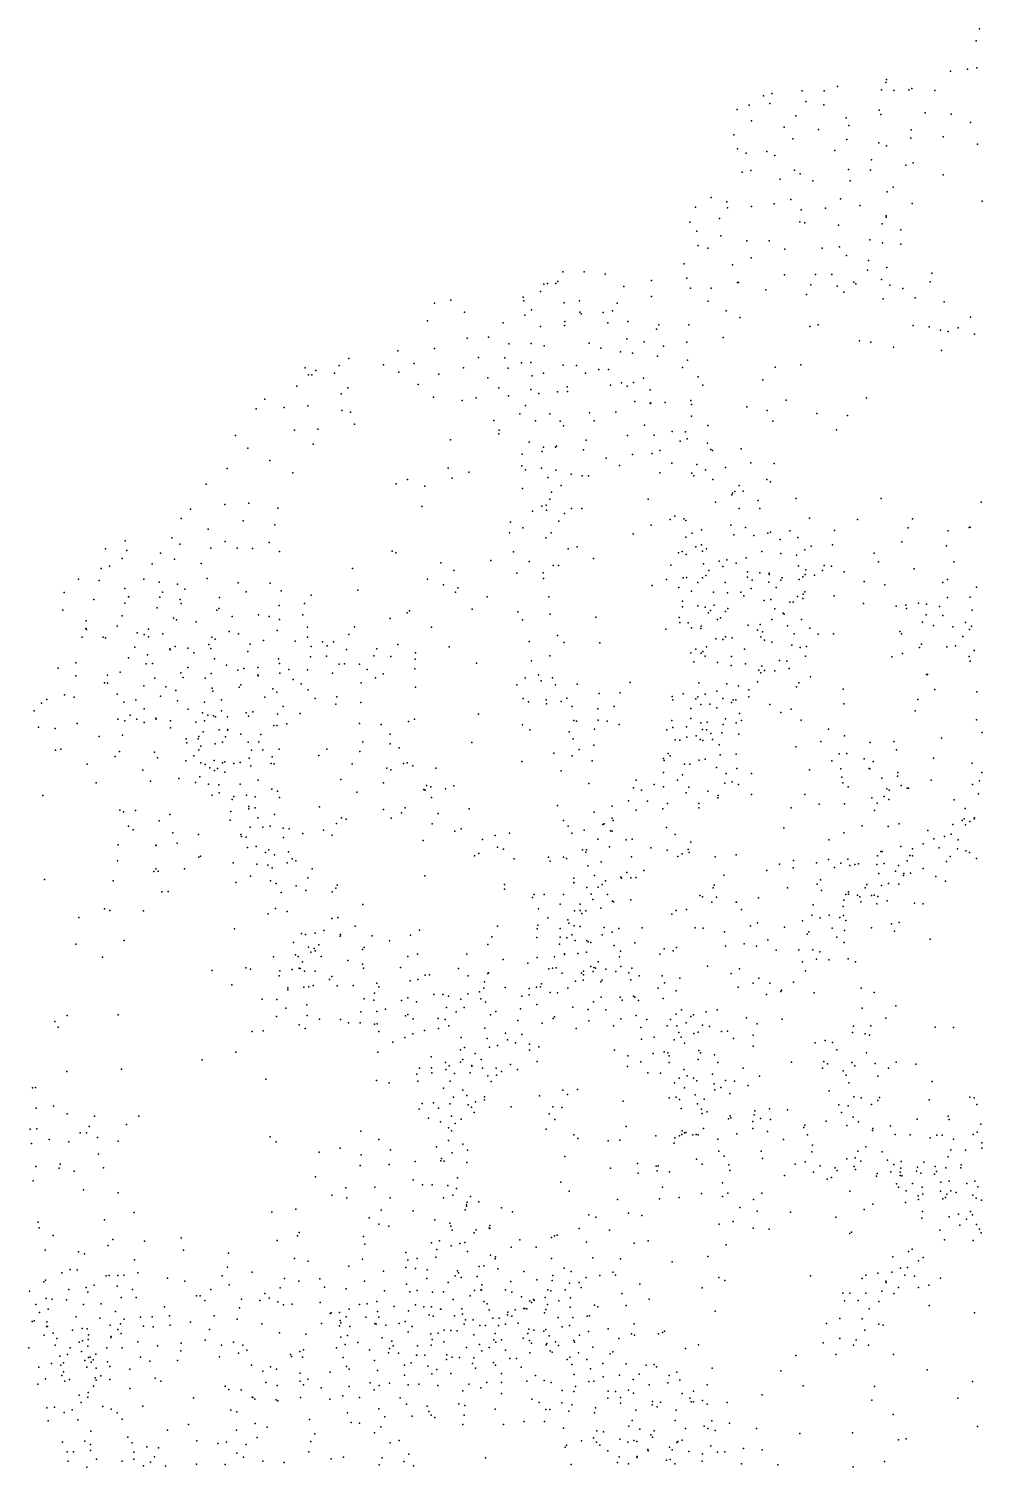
# Model space of a CAD drawing. Header units: millimetres. Extents: x -60275265 to 22802890, y -38578442 to 24337084.
# Drawn here: x 9957622 to 12417622, y -11259304 to -7547304 of the extents above; entities that cross this region are included whole.
import ezdxf

# ---------------------------------------------------------------- set-up
doc = ezdxf.new("R2010")
doc.units = ezdxf.units.MM
doc.header["$MEASUREMENT"] = 0
doc.layers.add('particles', color=7, linetype='Continuous', true_color=0x000000)

msp = doc.modelspace()

# ---------------------------------------------------------------- linework, layer by layer
at = {"layer": 'particles', "color": 93, "true_color": 0x67d435}
for p in [(12410622, -7547304), (12401622, -7578304), (12170622, -7678304), (12335622, -7656304), (12379622, -7651304), (12403622, -7648304), (11853622, -7720304), (11874622, -7714304), (11952622, -7707304), (12009622, -7707304), (12044622, -7696304), (12157622, -7705304), (12168622, -7686304), (12189622, -7706304), (12228622, -7705304), (12235622, -7701304), (12295622, -7706304), (11785622, -7755304), (11816622, -7744304), (11869622, -7740304), (11962622, -7735304), (12008622, -7743304), (12151622, -7757304), (11822622, -7785304), (11936622, -7772304), (12066622, -7777304), (12155622, -7768304), (12270622, -7764304), (12337622, -7767304), (12387622, -7789304), (11776622, -7821304), (11906622, -7801304), (11928622, -7831304), (11995622, -7807304), (12073622, -7797304), (12233622, -7829304), (12234622, -7808304), (12316622, -7826304), (11786622, -7857304), (11808622, -7868304), (11861622, -7864304), (12037622, -7861304), (12068622, -7833304), (12150622, -7841304), (12170622, -7849304), (12405622, -7845304), (11882622, -7874304), (12131622, -7885304), (12220622, -7899304), (12239622, -7893304), (11798622, -7917304), (11820622, -7913304), (11896622, -7935304), (11933622, -7912304), (11947622, -7921304), (11980622, -7939304), (12072622, -7910304), (12076622, -7939304), (12129622, -7912304), (12316622, -7924304), (12172622, -7968304), (12187622, -7956304), (11677622, -8007304), (11718622, -7982304), (11758622, -7994304), (11760622, -8009304), (11822622, -8006304), (11880622, -7999304), (11923622, -7988304), (11950622, -8014304), (12013622, -8010304), (12051622, -7986304), (12101622, -8003304), (12236622, -7998304), (12417622, -7992304), (11663622, -8046304), (11739622, -8037304), (11946622, -8045304), (11959622, -8048304), (12046622, -8054304), (12159622, -8050304), (12169622, -8030304), (12169622, -8033304), (11681622, -8069304), (11743622, -8081304), (12207622, -8066304), (11684622, -8106304), (11709622, -8113304), (11810622, -8094304), (11867622, -8094304), (11908622, -8116304), (12004622, -8113304), (12049622, -8110304), (12127622, -8092304), (12160622, -8099304), (12207622, -8103304), (11648622, -8154304), (11773622, -8156304), (11821622, -8138304), (12067622, -8132304), (12124622, -8145304), (12171622, -8163304), (11322622, -8199304), (11335622, -8174304), (11390622, -8174304), (11444622, -8180304), (11564622, -8197304), (11655622, -8191304), (11786622, -8202304), (11788622, -8202304), (11907622, -8182304), (11987622, -8181304), (12029622, -8181304), (12086622, -8201304), (12121622, -8170304), (12157622, -8194304), (12283622, -8200304), (12287622, -8178304), (11233622, -8240304), (11277622, -8225304), (11286622, -8206304), (11295622, -8204304), (11317622, -8204304), (11492622, -8212304), (11564622, -8238304), (11664622, -8216304), (11718622, -8216304), (11859622, -8221304), (11964622, -8233304), (11975622, -8208304), (12043622, -8211304), (12060622, -8227304), (12091622, -8205304), (12179622, -8209304), (12212622, -8217304), (11004622, -8255304), (11046622, -8247304), (11234622, -8249304), (11254622, -8272304), (11338622, -8254304), (11378622, -8249304), (11463622, -8275304), (11475622, -8255304), (11710622, -8250304), (11756622, -8275304), (12161622, -8244304), (12244622, -8241304), (12319622, -8252304), (10986622, -8301304), (11081622, -8278304), (11181622, -8306304), (11237622, -8286304), (11339622, -8313304), (11340622, -8302304), (11379622, -8278304), (11382622, -8283304), (11439622, -8279304), (11451622, -8306304), (11503622, -8302304), (11583622, -8311304), (11660622, -8311304), (11792622, -8292304), (11994622, -8311304), (12239622, -8313304), (12387622, -8291304), (11088622, -8345304), (11143622, -8343304), (11277622, -8315304), (11500622, -8347304), (11577622, -8322304), (11749622, -8344304), (11972622, -8315304), (12280622, -8316304), (12309622, -8325304), (12329622, -8328304), (12355622, -8319304), (12397622, -8335304), (10909622, -8378304), (11004622, -8372304), (11196622, -8360304), (11253622, -8359304), (11287622, -8365304), (11403622, -8358304), (11433622, -8371304), (11484622, -8381304), (11515622, -8384304), (11545622, -8355304), (11595622, -8366304), (11655622, -8356304), (12100622, -8352304), (12130622, -8356304), (12188622, -8369304), (12312622, -8377304), (10670622, -8422304), (10758622, -8416304), (10783622, -8398304), (10872622, -8414304), (10951622, -8411304), (11079622, -8422304), (11117622, -8395304), (11185622, -8396304), (11194622, -8423304), (11228622, -8409304), (11252622, -8408304), (11336622, -8415304), (11370622, -8416304), (11579622, -8392304), (11644622, -8421304), (11657622, -8402304), (11883622, -8420304), (11949622, -8414304), (10679622, -8440304), (10687622, -8440304), (10698622, -8429304), (10746622, -8436304), (10912622, -8433304), (11015622, -8438304), (11141622, -8448304), (11256622, -8443304), (11285622, -8436304), (11393622, -8436304), (11428622, -8426304), (11453622, -8426304), (11486622, -8461304), (11517622, -8460304), (11543622, -8449304), (11684622, -8445304), (11851622, -8453304), (10649622, -8469304), (10763622, -8489304), (10780622, -8474304), (10962622, -8465304), (11001622, -8498304), (11111622, -8499304), (11170622, -8474304), (11195622, -8494304), (11252622, -8478304), (11273622, -8488304), (11321622, -8484304), (11346622, -8471304), (11347622, -8483304), (11458622, -8467304), (11501622, -8469304), (11560622, -8479304), (11696622, -8467304), (12118622, -8499304), (10544622, -8528304), (10566622, -8503304), (10616622, -8524304), (10677622, -8520304), (10765622, -8532304), (10787622, -8536304), (11075622, -8506304), (11239622, -8519304), (11472622, -8536304), (11521622, -8509304), (11560622, -8514304), (11562622, -8512304), (11599622, -8511304), (11665622, -8506304), (11667622, -8517304), (11810622, -8523304), (11862622, -8532304), (11911622, -8505304), (10797622, -8567304), (11157622, -8558304), (11224622, -8541304), (11264622, -8559304), (11301622, -8541304), (11328622, -8560304), (11337622, -8572304), (11404622, -8538304), (11416622, -8559304), (11546622, -8570304), (11667622, -8547304), (11709622, -8571304), (11877622, -8560304), (11990622, -8540304), (12069622, -8545304), (10490622, -8597304), (10643622, -8583304), (10703622, -8580304), (11045622, -8608304), (11170622, -8592304), (11171622, -8583304), (11395622, -8609304), (11502622, -8597304), (11571622, -8596304), (11617622, -8586304), (11638622, -8611304), (11651622, -8587304), (11656622, -8605304), (12041622, -8582304), (10522622, -8629304), (10691622, -8619304), (11230622, -8645304), (11248622, -8614304), (11282622, -8638304), (11285622, -8627304), (11316622, -8627304), (11319622, -8624304), (11388622, -8634304), (11515622, -8646304), (11565622, -8643304), (11585622, -8635304), (11708622, -8616304), (11717622, -8633304), (11721622, -8635304), (11795622, -8631304), (10469622, -8682304), (10579622, -8661304), (11039622, -8681304), (11229622, -8675304), (11239622, -8685304), (11280622, -8681304), (11447622, -8655304), (11481622, -8674304), (11616622, -8668304), (11681622, -8671304), (11703622, -8685304), (11755622, -8679304), (11820622, -8667304), (11880622, -8669304), (10415622, -8722304), (10638622, -8693304), (10905622, -8721304), (10934622, -8710304), (11049622, -8707304), (11092622, -8691304), (11296622, -8705304), (11317622, -8686304), (11356622, -8696304), (11385622, -8701304), (11401622, -8701304), (11585622, -8693304), (11668622, -8694304), (11673622, -8701304), (11722622, -8710304), (11861622, -8710304), (11871622, -8716304), (10979622, -8727304), (11231622, -8733304), (11306622, -8743304), (11331622, -8726304), (11771622, -8750304), (11773622, -8745304), (11779622, -8741304), (11790622, -8726304), (11800622, -8740304), (11937622, -8759304), (12156622, -8759304), (10374622, -8787304), (10463622, -8775304), (10525622, -8771304), (10600622, -8784304), (10971622, -8780304), (11257622, -8792304), (11281622, -8779304), (11292622, -8776304), (11293622, -8789304), (11301622, -8761304), (11357622, -8785304), (11384622, -8785304), (11555622, -8761304), (11729622, -8769304), (11790622, -8785304), (11839622, -8764304), (11843622, -8785304), (12414622, -8769304), (10350622, -8811304), (10510622, -8817304), (10592622, -8827304), (11200622, -8820304), (11325622, -8818304), (11339622, -8798304), (11563622, -8828304), (11612622, -8813304), (11624622, -8805304), (11647622, -8812304), (11652622, -8816304), (11768622, -8828304), (11806622, -8834304), (11971622, -8810304), (12095622, -8813304), (12237622, -8812304), (12383622, -8834304), (12386622, -8833304), (10206622, -8868304), (10326622, -8861304), (10420622, -8838304), (10464622, -8870304), (11197622, -8848304), (11232622, -8835304), (11291622, -8861304), (11305622, -8848304), (11516622, -8850304), (11652622, -8859304), (11669622, -8849304), (11693622, -8840304), (11776622, -8853304), (11828622, -8855304), (11864622, -8849304), (11871622, -8846304), (11896622, -8865304), (11921622, -8843304), (11941622, -8860304), (12036622, -8842304), (12210622, -8871304), (12226622, -8835304), (12329622, -8843304), (10155622, -8889304), (10210622, -8893304), (10297622, -8900304), (10347622, -8877304), (10427622, -8887304), (10495622, -8887304), (10534622, -8888304), (10577622, -8873304), (10604622, -8896304), (10895622, -8895304), (10904622, -8899304), (11208622, -8897304), (11349622, -8889304), (11372622, -8884304), (11633622, -8899304), (11643622, -8896304), (11653622, -8904304), (11678622, -8884304), (11693622, -8879304), (11695622, -8895304), (11706622, -8889304), (11848622, -8896304), (11897622, -8901304), (11938622, -8905304), (11959622, -8892304), (11976622, -8882304), (12031622, -8879304), (12138622, -8900304), (12325622, -8881304), (10144622, -8940304), (10165622, -8934304), (10198622, -8914304), (10275622, -8928304), (10333622, -8916304), (10402622, -8927304), (10792622, -8940304), (11020622, -8925304), (11054622, -8945304), (11149622, -8919304), (11248622, -8922304), (11310622, -8932304), (11324622, -8932304), (11414622, -8914304), (11614622, -8931304), (11698622, -8928304), (11712622, -8945304), (11738622, -8921304), (11748622, -8935304), (11758622, -8917304), (11782622, -8926304), (11808622, -8912304), (11943622, -8933304), (11962622, -8943304), (12005622, -8945304), (12009622, -8932304), (12028622, -8934304), (12149622, -8923304), (12241622, -8941304), (12344622, -8923304), (10085622, -8967304), (10139622, -8971304), (10254622, -8967304), (10293622, -8975304), (10341622, -8980304), (10417622, -8966304), (10497622, -8977304), (10580622, -8978304), (10986622, -8967304), (11027622, -8982304), (11216622, -8952304), (11284622, -8951304), (11285622, -8966304), (11602622, -8968304), (11645622, -8964304), (11654622, -8963304), (11683622, -8976304), (11695622, -8964304), (11704622, -8958304), (11754622, -8976304), (11811622, -8948304), (11811622, -8962304), (11823622, -8970304), (11843622, -8951304), (11866622, -8975304), (11867622, -8952304), (11867622, -8955304), (11897622, -8970304), (11901622, -8964304), (11945622, -8968304), (11954622, -8961304), (11960622, -8955304), (11984622, -8957304), (12061622, -8948304), (12112622, -8973304), (12166622, -8982304), (12315622, -8976304), (12327622, -8968304), (10048622, -9002304), (10205622, -8991304), (10214622, -9013304), (10215622, -9013304), (10295622, -9014304), (10302622, -9001304), (10360622, -8993304), (10449622, -9015304), (10518622, -9000304), (10608622, -8997304), (10686622, -9009304), (10806622, -8996304), (11058622, -9001304), (11064622, -8990304), (11140622, -9013304), (11299622, -9013304), (11565622, -8984304), (11634622, -8989304), (11667622, -8998304), (11724622, -9001304), (11760622, -9003304), (11794622, -9001304), (11802622, -9010304), (11821622, -8991304), (11885622, -8989304), (11940622, -9012304), (11954622, -9017304), (11955622, -9006304), (11959622, -9000304), (12035622, -9010304), (12327622, -9015304), (12386622, -9014304), (12402622, -8988304), (10045622, -9047304), (10125622, -9020304), (10205622, -9029304), (10288622, -9041304), (10348622, -9020304), (10350622, -9030304), (10442622, -9047304), (10447622, -9043304), (10603622, -9035304), (10668622, -9030304), (10933622, -9054304), (10939622, -9049304), (11101622, -9045304), (11219622, -9052304), (11644622, -9024304), (11644622, -9039304), (11683622, -9036304), (11702622, -9040304), (11711622, -9054304), (11716622, -9048304), (11725622, -9034304), (11755622, -9051304), (11761622, -9043304), (11854622, -9022304), (11872622, -9020304), (11882622, -9044304), (11903622, -9055304), (11921622, -9027304), (11929622, -9027304), (12111622, -9030304), (12195622, -9037304), (12220622, -9034304), (12222622, -9043304), (12253622, -9029304), (12273622, -9032304), (12307622, -9038304), (12391622, -9047304), (10105622, -9075304), (10185622, -9089304), (10198622, -9062304), (10330622, -9068304), (10338622, -9072304), (10389622, -9077304), (10482622, -9064304), (10550622, -9059304), (10577622, -9064304), (10604622, -9071304), (10664622, -9059304), (10676622, -9091304), (10797622, -9090304), (10889622, -9069304), (10996622, -9091304), (11231622, -9072304), (11302622, -9058304), (11420622, -9065304), (11635622, -9066304), (11637622, -9079304), (11658622, -9080304), (11667622, -9093304), (11692622, -9089304), (11734622, -9071304), (11742622, -9067304), (11813622, -9086304), (11844622, -9084304), (11874622, -9071304), (11906622, -9058304), (11915622, -9088304), (11951622, -9071304), (11972622, -9094304), (12263622, -9078304), (12272622, -9059304), (12291622, -9087304), (12315622, -9061304), (12341622, -9090304), (12374622, -9079304), (12389622, -9089304), (10095622, -9117304), (10104622, -9095304), (10106622, -9097304), (10149622, -9117304), (10155622, -9119304), (10237622, -9106304), (10255622, -9110304), (10266622, -9096304), (10266622, -9116304), (10303622, -9108304), (10429622, -9117304), (10438622, -9122304), (10474622, -9102304), (10498622, -9108304), (10563622, -9126304), (10598622, -9100304), (10644622, -9127304), (10676622, -9117304), (10715622, -9129304), (10743622, -9129304), (10783622, -9110304), (11248622, -9128304), (11321622, -9113304), (11338622, -9131304), (11601622, -9096304), (11691622, -9095304), (11730622, -9121304), (11748622, -9123304), (11755622, -9116304), (11772622, -9119304), (11837622, -9099304), (11846622, -9116304), (11850622, -9103304), (11855622, -9125304), (11874622, -9130304), (11932622, -9108304), (11994622, -9109304), (12033622, -9108304), (12204622, -9102304), (12209622, -9108304), (12367622, -9115304), (12384622, -9097304), (10231622, -9143304), (10263622, -9163304), (10321622, -9147304), (10322622, -9150304), (10335622, -9141304), (10367622, -9145304), (10383622, -9157304), (10422622, -9136304), (10427622, -9146304), (10522622, -9154304), (10528622, -9135304), (10684622, -9168304), (10686622, -9141304), (10725622, -9166304), (10727622, -9139304), (10777622, -9149304), (10847622, -9165304), (10855622, -9147304), (10891622, -9167304), (10909622, -9136304), (10955622, -9157304), (11042622, -9142304), (11301622, -9165304), (11430622, -9132304), (11665622, -9157304), (11678622, -9148304), (11692622, -9158304), (11696622, -9154304), (11702622, -9166304), (11706622, -9142304), (11770622, -9167304), (11804622, -9148304), (11926622, -9138304), (11947622, -9144304), (11961622, -9166304), (11964622, -9141304), (12184622, -9168304), (12211622, -9159304), (12255622, -9144304), (12260622, -9135304), (12326622, -9142304), (12348622, -9139304), (12383622, -9167304), (12396622, -9151304), (10033622, -9197304), (10078622, -9183304), (10214622, -9170304), (10260622, -9186304), (10276622, -9185304), (10367622, -9195304), (10436622, -9173304), (10467622, -9189304), (10496622, -9202304), (10512622, -9198304), (10548622, -9195304), (10601622, -9173304), (10604622, -9185304), (10628622, -9200304), (10676622, -9201304), (10758622, -9187304), (10772622, -9186304), (10810622, -9187304), (10830622, -9200304), (10953622, -9199304), (10954622, -9174304), (11112622, -9184304), (11254622, -9178304), (11673622, -9181304), (11734622, -9182304), (11769622, -9190304), (11806622, -9186304), (11841622, -9202304), (11848622, -9192304), (11855622, -9203304), (11882622, -9204304), (11894622, -9177304), (11913622, -9179304), (11919622, -9198304), (12386622, -9179304), (10078622, -9217304), (10152622, -9235304), (10160622, -9215304), (10160622, -9236304), (10193622, -9207304), (10282622, -9223304), (10349622, -9209304), (10355622, -9221304), (10412622, -9223304), (10428622, -9211304), (10504622, -9240304), (10548622, -9214304), (10549622, -9217304), (10605622, -9210304), (10639622, -9226304), (10660622, -9237304), (10741622, -9210304), (10815622, -9235304), (10852622, -9222304), (10871622, -9212304), (11216622, -9240304), (11238622, -9222304), (11272622, -9214304), (11279622, -9230304), (11308622, -9222304), (11316622, -9240304), (11372622, -9238304), (11509622, -9234304), (11686622, -9235304), (11758622, -9237304), (11837622, -9232304), (11846622, -9209304), (11944622, -9235304), (11974622, -9219304), (12273622, -9213304), (12276622, -9213304), (10004622, -9278304), (10049622, -9266304), (10074622, -9272304), (10185622, -9264304), (10233622, -9279304), (10254622, -9243304), (10297622, -9269304), (10311622, -9245304), (10336622, -9255304), (10430622, -9249304), (10432622, -9256304), (10454622, -9279304), (10500622, -9246304), (10566622, -9272304), (10587622, -9250304), (10597622, -9259304), (10678622, -9253304), (10696622, -9275304), (10752622, -9271304), (10955622, -9246304), (11233622, -9275304), (11292622, -9279304), (11345622, -9274304), (11429622, -9262304), (11483622, -9261304), (11617622, -9270304), (11619622, -9279304), (11645622, -9263304), (11678622, -9276304), (11683622, -9271304), (11702622, -9264304), (11732622, -9256304), (11748622, -9275304), (11774622, -9279304), (11781622, -9279304), (11788622, -9243304), (11815622, -9253304), (11815622, -9271304), (11938622, -9245304), (12058622, -9251304), (12251622, -9278304), (12295622, -9252304), (12403622, -9258304), (9971622, -9307304), (9990622, -9287304), (10202622, -9285304), (10255622, -9302304), (10341622, -9281304), (10368622, -9303304), (10405622, -9312304), (10410622, -9285304), (10454622, -9307304), (10518622, -9312304), (10535622, -9310304), (10599622, -9316304), (10613622, -9296304), (10657622, -9314304), (10749622, -9290304), (10814622, -9286304), (11117622, -9316304), (11246622, -9284304), (11293622, -9289304), (11331622, -9283304), (11359622, -9296304), (11425622, -9302304), (11467622, -9296304), (11665622, -9301304), (11691622, -9291304), (11714622, -9290304), (11732622, -9299304), (11770622, -9286304), (11791622, -9314304), (11869622, -9291304), (11897622, -9311304), (11924622, -9303304), (12060622, -9289304), (12244622, -9307304), (9982622, -9349304), (10025622, -9353304), (10082622, -9340304), (10187622, -9329304), (10205622, -9333304), (10219622, -9318304), (10236622, -9329304), (10255622, -9337304), (10285622, -9326304), (10286622, -9329304), (10323622, -9333304), (10323622, -9351304), (10388622, -9336304), (10410622, -9333304), (10419622, -9318304), (10434622, -9320304), (10439622, -9323304), (10470622, -9323304), (10524622, -9321304), (10589622, -9345304), (10597622, -9345304), (10623622, -9341304), (10810622, -9340304), (10866622, -9342304), (10937622, -9335304), (10952622, -9329304), (11231622, -9343304), (11363622, -9332304), (11370622, -9334304), (11426622, -9331304), (11449622, -9334304), (11480622, -9342304), (11616622, -9332304), (11619622, -9350304), (11654622, -9348304), (11665622, -9327304), (11691622, -9338304), (11707622, -9336304), (11749622, -9342304), (11755622, -9328304), (11782622, -9338304), (11796622, -9332304), (11950622, -9331304), (12402622, -9330304), (10139622, -9373304), (10199622, -9370304), (10363622, -9379304), (10365622, -9390304), (10394622, -9379304), (10396622, -9373304), (10407622, -9361304), (10448622, -9356304), (10457622, -9388304), (10465622, -9374304), (10470622, -9357304), (10471622, -9355304), (10504622, -9367304), (10523622, -9388304), (10551622, -9387304), (10556622, -9368304), (10819622, -9387304), (10889622, -9367304), (11100622, -9389304), (11250622, -9356304), (11351622, -9361304), (11362622, -9379304), (11417622, -9354304), (11603622, -9356304), (11625622, -9382304), (11637622, -9383304), (11655622, -9375304), (11679622, -9372304), (11689622, -9381304), (11695622, -9355304), (11696622, -9384304), (11706622, -9356304), (11717622, -9366304), (11721622, -9381304), (11745622, -9364304), (11789622, -9367304), (12001622, -9386304), (12020622, -9354304), (12062622, -9372304), (12128622, -9389304), (12189622, -9386304), (12312622, -9378304), (12417622, -9363304), (10026622, -9409304), (10040622, -9406304), (10180622, -9425304), (10191622, -9412304), (10281622, -9414304), (10289622, -9428304), (10383622, -9423304), (10396622, -9408304), (10401622, -9398304), (10438622, -9392304), (10532622, -9409304), (10561622, -9408304), (10585622, -9426304), (10603622, -9406304), (10705622, -9422304), (10726622, -9406304), (10811622, -9412304), (10889622, -9392304), (10913622, -9403304), (11312622, -9416304), (11359622, -9423304), (11377622, -9407304), (11415622, -9396304), (11607622, -9417304), (11612622, -9423304), (11738622, -9395304), (11741622, -9421304), (11782622, -9419304), (11936622, -9400304), (12048622, -9418304), (12068622, -9417304), (12196622, -9408304), (10108622, -9445304), (10251622, -9460304), (10362622, -9436304), (10401622, -9441304), (10412622, -9446304), (10424622, -9454304), (10435622, -9435304), (10436622, -9461304), (10444622, -9456304), (10457622, -9441304), (10463622, -9439304), (10463622, -9465304), (10486622, -9443304), (10502622, -9440304), (10526622, -9429304), (10530622, -9449304), (10582622, -9443304), (10590622, -9444304), (10791622, -9444304), (10881622, -9455304), (10891622, -9459304), (10924622, -9443304), (10933622, -9441304), (10948622, -9449304), (11007622, -9455304), (11229622, -9438304), (11331622, -9462304), (11411622, -9436304), (11595622, -9430304), (11596622, -9435304), (11649622, -9445304), (11663622, -9445304), (11687622, -9434304), (11702622, -9432304), (11731622, -9453304), (11784622, -9456304), (11971622, -9459304), (12029622, -9436304), (12052622, -9457304), (12112622, -9431304), (12125622, -9456304), (12127622, -9457304), (12136622, -9438304), (12291622, -9429304), (12391622, -9442304), (10131622, -9493304), (10271622, -9489304), (10344622, -9482304), (10387622, -9492304), (10398622, -9477304), (10421622, -9496304), (10447622, -9498304), (10502622, -9496304), (10549622, -9486304), (10762622, -9484304), (10872622, -9493304), (10983622, -9500304), (11054622, -9501304), (11402622, -9495304), (11524622, -9486304), (11571622, -9497304), (11595622, -9466304), (11631622, -9486304), (11644622, -9472304), (11753622, -9494304), (11756622, -9469304), (11772622, -9490304), (11788622, -9497304), (11822622, -9469304), (12055622, -9478304), (12057622, -9493304), (12158622, -9481304), (12198622, -9476304), (12199622, -9466304), (12208622, -9500304), (12285622, -9486304), (12392622, -9497304), (12410622, -9488304), (12416622, -9466304), (9993622, -9526304), (10430622, -9525304), (10448622, -9519304), (10482622, -9536304), (10486622, -9528304), (10519622, -9525304), (10541622, -9529304), (10584622, -9509304), (10599622, -9514304), (10604622, -9531304), (10803622, -9517304), (10976622, -9510304), (10980622, -9512304), (10994622, -9503304), (10996622, -9531304), (11032622, -9508304), (11504622, -9539304), (11517622, -9506304), (11538622, -9512304), (11595622, -9503304), (11653622, -9519304), (11660622, -9504304), (11709622, -9514304), (11735622, -9532304), (11736622, -9526304), (11822622, -9523304), (11959622, -9523304), (12071622, -9503304), (12132622, -9532304), (12164622, -9528304), (12171622, -9508304), (12176622, -9536304), (12177622, -9512304), (12223622, -9507304), (12227622, -9507304), (12345622, -9537304), (12407622, -9521304), (10192622, -9563304), (10201622, -9568304), (10232622, -9564304), (10321622, -9575304), (10478622, -9567304), (10525622, -9554304), (10525622, -9560304), (10541622, -9557304), (10591622, -9575304), (10707622, -9555304), (10872622, -9562304), (10919622, -9570304), (10928622, -9557304), (11013622, -9572304), (11093622, -9560304), (11321622, -9551304), (11416622, -9569304), (11462622, -9553304), (11524622, -9563304), (11553622, -9540304), (11593622, -9560304), (11605622, -9546304), (11686622, -9546304), (11686622, -9557304), (11924622, -9557304), (11996622, -9548304), (12062622, -9547304), (12139622, -9564304), (12146622, -9545304), (12373622, -9559304), (10214622, -9605304), (10293622, -9591304), (10477622, -9589304), (10528622, -9607304), (10548622, -9583304), (10561622, -9607304), (10580622, -9605304), (10613622, -9610304), (10629622, -9612304), (10751622, -9598304), (10764622, -9583304), (10776622, -9587304), (10892622, -9584304), (10998622, -9599304), (11073622, -9612304), (11337622, -9590304), (11349622, -9605304), (11438622, -9600304), (11442622, -9599304), (11462622, -9584304), (11465622, -9590304), (11602622, -9608304), (11905622, -9609304), (12107622, -9604304), (12174622, -9606304), (12203622, -9599304), (12341622, -9600304), (12365622, -9590304), (12370622, -9586304), (12374622, -9601304), (12385622, -9593304), (12396622, -9586304), (12397622, -9583304), (10226622, -9614304), (10329622, -9622304), (10340622, -9649304), (10395622, -9626304), (10504622, -9626304), (10506622, -9631304), (10518622, -9633304), (10614622, -9634304), (10664622, -9624304), (10717622, -9615304), (10740622, -9628304), (10975622, -9642304), (11056622, -9618304), (11128622, -9639304), (11160622, -9629304), (11197622, -9623304), (11358622, -9623304), (11390622, -9615304), (11425622, -9638304), (11458622, -9617304), (11462622, -9618304), (11498622, -9640304), (11514622, -9638304), (11625622, -9626304), (11665622, -9646304), (12021622, -9640304), (12060622, -9622304), (12265622, -9650304), (12277622, -9616304), (12292622, -9637304), (12320622, -9631304), (12337622, -9625304), (12355622, -9640304), (10188622, -9653304), (10285622, -9655304), (10286622, -9654304), (10396622, -9685304), (10400622, -9682304), (10521622, -9660304), (10544622, -9657304), (10568622, -9673304), (10576622, -9666304), (10591622, -9679304), (10627622, -9671304), (11107622, -9681304), (11118622, -9675304), (11166622, -9659304), (11182622, -9664304), (11298622, -9685304), (11337622, -9685304), (11344622, -9688304), (11386622, -9666304), (11394622, -9672304), (11396622, -9666304), (11455622, -9658304), (11512622, -9684304), (11562622, -9661304), (11604622, -9667304), (11632622, -9683304), (11643622, -9676304), (11658622, -9665304), (11661622, -9673304), (11728622, -9684304), (11782622, -9679304), (12147622, -9681304), (12155622, -9670304), (12159622, -9670304), (12207622, -9657304), (12230622, -9680304), (12237622, -9663304), (12237622, -9681304), (12306622, -9661304), (12334622, -9683304), (12353622, -9663304), (12375622, -9668304), (12384622, -9673304), (12402622, -9688304), (10186622, -9694304), (10280622, -9722304), (10285622, -9715304), (10291622, -9721304), (10359622, -9715304), (10484622, -9699304), (10545622, -9703304), (10574622, -9705304), (10585622, -9712304), (10624622, -9699304), (10637622, -9689304), (10646622, -9694304), (10688622, -9715304), (11209622, -9689304), (11302622, -9695304), (11399622, -9707304), (11434622, -9697304), (11500622, -9724304), (11544622, -9719304), (11861622, -9719304), (11894622, -9703304), (11929622, -9712304), (11930622, -9693304), (11989622, -9699304), (12020622, -9691304), (12036622, -9711304), (12052622, -9700304), (12070622, -9690304), (12075622, -9706304), (12088622, -9704304), (12098622, -9702304), (12145622, -9704304), (12164622, -9701304), (12193622, -9721304), (12201622, -9706304), (12223622, -9694304), (12265622, -9714304), (12325622, -9696304), (9998622, -9742304), (10175622, -9746304), (10491622, -9750304), (10529622, -9734304), (10581622, -9746304), (10595622, -9753304), (10647622, -9759304), (10677622, -9738304), (10753622, -9757304), (10979622, -9733304), (11184622, -9755304), (11363622, -9739304), (11363622, -9750304), (11363622, -9751304), (11417622, -9732304), (11426622, -9762304), (11436622, -9755304), (11445622, -9746304), (11485622, -9736304), (11486622, -9739304), (11510622, -9738304), (11523622, -9737304), (11725622, -9757304), (11750622, -9731304), (11991622, -9754304), (12000622, -9743304), (12119622, -9755304), (12150622, -9727304), (12157622, -9758304), (12175622, -9753304), (12202622, -9754304), (12214622, -9732304), (12215622, -9727304), (12232622, -9726304), (12297622, -9735304), (12322622, -9747304), (10300622, -9774304), (10317622, -9773304), (10608622, -9776304), (10672622, -9771304), (10740622, -9774304), (10749622, -9765304), (11184622, -9767304), (11257622, -9789304), (11261622, -9781304), (11287622, -9781304), (11337622, -9781304), (11397622, -9763304), (11408622, -9780304), (11412622, -9794304), (11450622, -9781304), (11463622, -9798304), (11510622, -9795304), (11688622, -9784304), (11695622, -9787304), (11723622, -9764304), (11731622, -9788304), (11840622, -9790304), (11915622, -9764304), (12002622, -9771304), (12060622, -9796304), (12065622, -9781304), (12072622, -9774304), (12072622, -9780304), (12095622, -9783304), (12101622, -9787304), (12115622, -9764304), (12131622, -9784304), (12138622, -9783304), (12148622, -9786304), (12172622, -9797304), (10152622, -9818304), (10166622, -9822304), (10253622, -9823304), (10575622, -9831304), (10594622, -9817304), (10624622, -9825304), (10819622, -9807304), (11272622, -9818304), (11328622, -9806304), (11365622, -9823304), (11380622, -9806304), (11380622, -9822304), (11384622, -9830304), (11394622, -9823304), (11433622, -9816304), (11466622, -9800304), (11616622, -9832304), (11627622, -9822304), (11654622, -9820304), (11719622, -9801304), (11782622, -9801304), (11783622, -9801304), (11796622, -9820304), (11977622, -9834304), (11981622, -9808304), (12022622, -9834304), (12058622, -9812304), (12059622, -9835304), (12104622, -9800304), (12145622, -9805304), (12242622, -9803304), (12265622, -9805304), (10086622, -9840304), (10488622, -9870304), (10739622, -9843304), (10754622, -9840304), (10799622, -9863304), (10965622, -9873304), (11166622, -9863304), (11269622, -9870304), (11270622, -9860304), (11296622, -9841304), (11328622, -9869304), (11348622, -9846304), (11350622, -9855304), (11364622, -9862304), (11380622, -9864304), (11442622, -9866304), (11479622, -9869304), (11540622, -9867304), (11676622, -9867304), (11697622, -9868304), (11819622, -9862304), (11837622, -9854304), (11907622, -9865304), (11953622, -9849304), (11999622, -9841304), (12030622, -9868304), (12050622, -9840304), (12065622, -9848304), (12131622, -9867304), (12183622, -9857304), (12203622, -9853304), (10078622, -9909304), (10203622, -9900304), (10640622, -9905304), (10661622, -9882304), (10671622, -9884304), (10696622, -9881304), (10718622, -9874304), (10760622, -9889304), (10761622, -9884304), (10843622, -9888304), (10888622, -9901304), (10942622, -9886304), (11141622, -9910304), (11152622, -9890304), (11268622, -9892304), (11326622, -9909304), (11328622, -9891304), (11345622, -9893304), (11358622, -9885304), (11367622, -9900304), (11397622, -9900304), (11400622, -9903304), (11407622, -9905304), (11436622, -9885304), (11462622, -9878304), (11521622, -9906304), (11752622, -9877304), (11803622, -9908304), (11864622, -9898304), (11965622, -9883304), (11970622, -9877304), (12042622, -9891304), (12061622, -9905304), (12062622, -9874304), (12191622, -9876304), (12283622, -9896304), (10147622, -9943304), (10588622, -9942304), (10645622, -9937304), (10652622, -9941304), (10679622, -9917304), (10685622, -9930304), (10693622, -9920304), (10696622, -9926304), (10705622, -9911304), (10711622, -9941304), (10818622, -9923304), (10822622, -9918304), (10935622, -9941304), (10960622, -9935304), (11087622, -9935304), (11269622, -9944304), (11313622, -9942304), (11339622, -9934304), (11339622, -9936304), (11374622, -9933304), (11396622, -9930304), (11467622, -9913304), (11481622, -9942304), (11484622, -9927304), (11585622, -9935304), (11596622, -9921304), (11620622, -9926304), (11628622, -9918304), (11755622, -9914304), (11835622, -9914304), (11885622, -9925304), (11944622, -9924304), (11980622, -9924304), (11998622, -9929304), (12071622, -9947304), (10430622, -9977304), (10517622, -9970304), (10529622, -9974304), (10605622, -9978304), (10637622, -9975304), (10655622, -9971304), (10657622, -9972304), (10663622, -9955304), (10668622, -9979304), (10696622, -9979304), (10780622, -9951304), (10818622, -9961304), (10821622, -9971304), (10916622, -9969304), (11066622, -9972304), (11143622, -9983304), (11181622, -9949304), (11245622, -9958304), (11299622, -9973304), (11308622, -9971304), (11318622, -9970304), (11333622, -9984304), (11383622, -9984304), (11388622, -9979304), (11407622, -9967304), (11413622, -9980304), (11415622, -9969304), (11419622, -9971304), (11426622, -9955304), (11446622, -9974304), (11472622, -9980304), (11485622, -9967304), (11505622, -9983304), (11513622, -9971304), (11708622, -9966304), (11791622, -9973304), (11953622, -9955304), (11961622, -9978304), (11989622, -9948304), (12021622, -9950304), (12090622, -9955304), (10481622, -10014304), (10603622, -9991304), (10625622, -10022304), (10667622, -10020304), (10680622, -10019304), (10691622, -10016304), (10733622, -10000304), (10739622, -9993304), (10753622, -10017304), (10794622, -10016304), (10855622, -10010304), (10860622, -10019304), (10941622, -10004304), (10961622, -10000304), (10980622, -9989304), (10991622, -9988304), (11091622, -9991304), (11133622, -10006304), (11141622, -9985304), (11186622, -10021304), (11267622, -10020304), (11277622, -10019304), (11280622, -10012304), (11368622, -10005304), (11387622, -10002304), (11388622, -9988304), (11433622, -10006304), (11436622, -10002304), (11510622, -10001304), (11532622, -9991304), (11591622, -9991304), (11597622, -10009304), (11637622, -9997304), (11769622, -9985304), (11787622, -10020304), (11826622, -10010304), (11841622, -9997304), (11869622, -10010304), (11930622, -10007304), (10559622, -10051304), (10597622, -10052304), (10625622, -10027304), (10822622, -10050304), (10847622, -10054304), (10849622, -10036304), (10919622, -10055304), (10935622, -10048304), (10957622, -10058304), (11002622, -10039304), (11025622, -10039304), (11040622, -10043304), (11072622, -10051304), (11090622, -10037304), (11120622, -10032304), (11123622, -10050304), (11131622, -10023304), (11135622, -10059304), (11229622, -10043304), (11248622, -10024304), (11248622, -10040304), (11302622, -10034304), (11321622, -10035304), (11348622, -10023304), (11414622, -10058304), (11434622, -10046304), (11483622, -10046304), (11488622, -10054304), (11517622, -10043304), (11521622, -10046304), (11530622, -10055304), (11581622, -10023304), (11594622, -10049304), (11627622, -10030304), (11860622, -10039304), (11897622, -10031304), (11899622, -10028304), (11983622, -10035304), (12105622, -10023304), (12138622, -10034304), (10056622, -10093304), (10188622, -10092304), (10596622, -10096304), (10620622, -10074304), (10674622, -10066304), (10675622, -10093304), (10814622, -10084304), (10855622, -10083304), (10877622, -10077304), (10929622, -10094304), (10935622, -10091304), (11035622, -10073304), (11060622, -10084304), (11080622, -10073304), (11148622, -10092304), (11162622, -10083304), (11226622, -10076304), (11268622, -10065304), (11361622, -10072304), (11400622, -10078304), (11446622, -10079304), (11524622, -10093304), (11627622, -10090304), (11641622, -10079304), (11665622, -10096304), (11672622, -10092304), (11705622, -10084304), (11733622, -10079304), (12107622, -10074304), (12194622, -10068304), (10024622, -10109304), (10033622, -10123304), (10562622, -10133304), (10655622, -10117304), (10670622, -10127304), (10707622, -10103304), (10761622, -10104304), (10782622, -10112304), (10812622, -10112304), (10849622, -10116304), (10856622, -10115304), (10949622, -10102304), (10978622, -10132304), (11013622, -10101304), (11014622, -10127304), (11031622, -10104304), (11041622, -10120304), (11134622, -10126304), (11219622, -10106304), (11282622, -10113304), (11310622, -10101304), (11313622, -10097304), (11369622, -10127304), (11402622, -10107304), (11466622, -10120304), (11485622, -10102304), (11536622, -10124304), (11552622, -10104304), (11604622, -10120304), (11613622, -10104304), (11629622, -10120304), (11653622, -10112304), (11695622, -10118304), (11713622, -10122304), (11809622, -10099304), (11836622, -10115304), (11901622, -10103304), (12085622, -10121304), (12130622, -10120304), (12168622, -10100304), (12296622, -10123304), (12343622, -10124304), (10533622, -10135304), (10860622, -10135304), (10896622, -10162304), (10927622, -10150304), (10948622, -10141304), (11073622, -10150304), (11140622, -10153304), (11187622, -10139304), (11192622, -10156304), (11213622, -10164304), (11229622, -10142304), (11249622, -10167304), (11538622, -10154304), (11571622, -10149304), (11622622, -10156304), (11634622, -10137304), (11640622, -10149304), (11649622, -10165304), (11673622, -10140304), (11684622, -10136304), (11744622, -10135304), (11760622, -10134304), (11775622, -10153304), (11826622, -10144304), (11986622, -10164304), (12012622, -10158304), (12031622, -10163304), (12082622, -10137304), (12115622, -10141304), (12126622, -10144304), (10491622, -10188304), (10858622, -10188304), (10995622, -10200304), (11071622, -10182304), (11077622, -10207304), (11081622, -10176304), (11109622, -10191304), (11124622, -10207304), (11146622, -10175304), (11166622, -10171304), (11249622, -10183304), (11273622, -10174304), (11468622, -10183304), (11503622, -10197304), (11568622, -10191304), (11596622, -10187304), (11606622, -10190304), (11609622, -10197304), (11684622, -10207304), (11686622, -10184304), (11690622, -10190304), (11726622, -10195304), (11826622, -10172304), (12042622, -10182304), (12118622, -10190304), (10055622, -10238304), (10196622, -10232304), (10404622, -10208304), (10965622, -10229304), (10996622, -10228304), (10997622, -10241304), (11032622, -10215304), (11033622, -10233304), (11042622, -10223304), (11055622, -10243304), (11071622, -10214304), (11096622, -10241304), (11100622, -10222304), (11100622, -10224304), (11128622, -10229304), (11163622, -10229304), (11177622, -10238304), (11200622, -10220304), (11218622, -10233304), (11269622, -10212304), (11502622, -10225304), (11536622, -10213304), (11554622, -10241304), (11587622, -10242304), (11609622, -10215304), (11647622, -10233304), (11735622, -10215304), (11800622, -10229304), (11925622, -10214304), (12005622, -10229304), (12008622, -10212304), (12018622, -10218304), (12058622, -10236304), (12081622, -10215304), (12088622, -10223304), (12141622, -10217304), (12175622, -10229304), (12195622, -10214304), (12246622, -10219304), (9967622, -10280304), (9974622, -10279304), (10569622, -10258304), (10854622, -10261304), (10887622, -10267304), (10958622, -10245304), (10961622, -10263304), (11027622, -10281304), (11044622, -10263304), (11141622, -10249304), (11150622, -10264304), (11164622, -10247304), (11623622, -10267304), (11635622, -10255304), (11649622, -10280304), (11656622, -10249304), (11672622, -10255304), (11681622, -10262304), (11721622, -10245304), (11725622, -10270304), (11743622, -10279304), (11755622, -10261304), (11778622, -10263304), (11813622, -10274304), (11842622, -10250304), (12066622, -10247304), (12073622, -10267304), (12148622, -10250304), (12288622, -10264304), (11001622, -10319304), (11053622, -10304304), (11077622, -10286304), (11087622, -10300304), (11110622, -10316304), (11133622, -10303304), (11133622, -10311304), (11275622, -10301304), (11335622, -10286304), (11347622, -10297304), (11373622, -10284304), (11491622, -10314304), (11609622, -10306304), (11627622, -10304304), (11636622, -10310304), (11676622, -10298304), (11700622, -10309304), (11727622, -10285304), (11766622, -10295304), (12022622, -10288304), (12086622, -10303304), (12105622, -10306304), (12148622, -10313304), (12152622, -10305304), (12280622, -10311304), (12385622, -10304304), (12396622, -10306304), (9976622, -10332304), (10021622, -10327304), (10056622, -10347304), (10127622, -10353304), (10241622, -10353304), (10964622, -10335304), (10972622, -10320304), (11014622, -10332304), (11043622, -10321304), (11048622, -10353304), (11091622, -10324304), (11099622, -10330304), (11106622, -10344304), (11202622, -10329304), (11300622, -10347304), (11309622, -10329304), (11332622, -10331304), (11640622, -10333304), (11682622, -10321304), (11693622, -10335304), (11694622, -10346304), (11707622, -10342304), (11767622, -10352304), (11829622, -10350304), (11830622, -10339304), (11868622, -10334304), (11915622, -10337304), (12047622, -10324304), (12054622, -10344304), (12071622, -10326304), (12084622, -10356304), (12131622, -10323304), (12329622, -10353304), (12403622, -10323304), (9961622, -10387304), (9978622, -10386304), (10113622, -10380304), (10209622, -10375304), (10814622, -10392304), (10988622, -10358304), (11019622, -10368304), (11040622, -10383304), (11048622, -10391304), (11057622, -10372304), (11073622, -10361304), (11292622, -10387304), (11314622, -10362304), (11498622, -10380304), (11643622, -10391304), (11698622, -10385304), (11762622, -10360304), (11768622, -10357304), (11825622, -10367304), (11825622, -10385304), (11845622, -10359304), (11863622, -10393304), (11871622, -10362304), (11957622, -10382304), (11959622, -10376304), (12014622, -10366304), (12068622, -10377304), (12098622, -10368304), (12134622, -10390304), (12135622, -10385304), (12180622, -10378304), (12249622, -10361304), (12332622, -10362304), (12413622, -10374304), (9964622, -10424304), (10010622, -10413304), (10060622, -10419304), (10090622, -10396304), (10106622, -10396304), (10134622, -10408304), (10188622, -10418304), (10580622, -10406304), (10595622, -10419304), (10860622, -10413304), (11040622, -10416304), (11077622, -10425304), (11363622, -10401304), (11374622, -10411304), (11452622, -10417304), (11482622, -10415304), (11575622, -10404304), (11622622, -10423304), (11624622, -10409304), (11636622, -10404304), (11642622, -10400304), (11649622, -10396304), (11652622, -10395304), (11670622, -10401304), (11679622, -10400304), (11684622, -10401304), (11735622, -10412304), (11784622, -10399304), (11904622, -10413304), (11966622, -10401304), (11979622, -10428304), (12192622, -10400304), (12231622, -10401304), (12283622, -10409304), (12300622, -10402304), (12314622, -10402304), (12343622, -10412304), (12394622, -10400304), (12404622, -10394304), (12416622, -10422304), (10137622, -10451304), (10706622, -10446304), (10760622, -10436304), (10815622, -10453304), (10890622, -10440304), (11009622, -10432304), (11022622, -10462304), (11049622, -10448304), (11089622, -10441304), (11340622, -10457304), (11680622, -10464304), (11737622, -10443304), (11751622, -10456304), (11847622, -10443304), (11850622, -10462304), (11977622, -10445304), (12068622, -10463304), (12089622, -10461304), (12096622, -10443304), (12117622, -10432304), (12159622, -10445304), (12173622, -10467304), (12329622, -10458304), (12336622, -10440304), (12374622, -10441304), (12416622, -10436304), (9975622, -10483304), (10035622, -10487304), (10038622, -10477304), (10074622, -10495304), (10150622, -10486304), (10812622, -10480304), (10887622, -10478304), (10954622, -10470304), (11020622, -10468304), (11029622, -10469304), (11087622, -10473304), (11458622, -10487304), (11528622, -10475304), (11529622, -10500304), (11576622, -10482304), (11578622, -10494304), (11581622, -10481304), (11610622, -10497304), (11694622, -10477304), (11763622, -10479304), (11766622, -10493304), (11934622, -10477304), (11960622, -10471304), (11982622, -10498304), (11999622, -10481304), (12038622, -10486304), (12043622, -10493304), (12087622, -10483304), (12090622, -10491304), (12104622, -10469304), (12146622, -10501304), (12181622, -10497304), (12189622, -10478304), (12205622, -10498304), (12207622, -10487304), (12208622, -10470304), (12247622, -10495304), (12250622, -10485304), (12259622, -10500304), (12266622, -10472304), (12294622, -10503304), (12296622, -10483304), (12299622, -10496304), (12323622, -10486304), (12362622, -10486304), (12363622, -10479304), (9968622, -10520304), (10697622, -10510304), (10775622, -10538304), (10850622, -10536304), (10949622, -10517304), (10973622, -10530304), (10998622, -10530304), (11038622, -10532304), (11061622, -10540304), (11063622, -10512304), (11330622, -10523304), (11592622, -10536304), (11747622, -10525304), (11907622, -10506304), (12017622, -10516304), (12028622, -10511304), (12144622, -10508304), (12196622, -10528304), (12201622, -10536304), (12205622, -10506304), (12210622, -10507304), (12237622, -10527304), (12262622, -10536304), (12310622, -10523304), (12332622, -10521304), (12377622, -10527304), (12398622, -10521304), (12406622, -10535304), (10098622, -10543304), (10188622, -10551304), (10739622, -10557304), (10778622, -10564304), (10889622, -10564304), (11027622, -10564304), (11051622, -10557304), (11088622, -10575304), (11097622, -10560304), (11118622, -10574304), (11351622, -10547304), (11476622, -10568304), (11584622, -10566304), (11635622, -10563304), (11693622, -10553304), (11747622, -10560304), (11761622, -10552304), (11827622, -10568304), (11848622, -10552304), (12075622, -10547304), (12219622, -10576304), (12221622, -10546304), (12252622, -10559304), (12253622, -10568304), (12264622, -10554304), (12309622, -10547304), (12315622, -10566304), (12322622, -10563304), (12326622, -10554304), (12336622, -10546304), (12350622, -10550304), (12393622, -10557304), (12401622, -10565304), (12415622, -10570304), (10229622, -10602304), (10584622, -10601304), (10646622, -10593304), (10835622, -10615304), (10866622, -10596304), (10949622, -10597304), (11083622, -10595304), (11086622, -10581304), (11086622, -10585304), (11177622, -10590304), (11205622, -10600304), (11402622, -10608304), (11420622, -10614304), (11504622, -10603304), (11539622, -10609304), (11792622, -10589304), (11836622, -10598304), (11922622, -10601304), (12039622, -10614304), (12112622, -10594304), (12135622, -10580304), (12261622, -10616304), (12263622, -10599304), (12332622, -10613304), (12356622, -10606304), (12387622, -10599304), (12392622, -10608304), (9981622, -10627304), (9984622, -10641304), (10152622, -10621304), (10655622, -10653304), (10860622, -10632304), (10886622, -10637304), (11005622, -10621304), (11043622, -10629304), (11046622, -10637304), (11049622, -10647304), (11111622, -10646304), (11145622, -10641304), (11147622, -10635304), (11147622, -10643304), (11377622, -10643304), (11455622, -10647304), (11738622, -10632304), (11774622, -10625304), (11826622, -10642304), (11867622, -10645304), (12080622, -10652304), (12308622, -10647304), (12359622, -10634304), (12376622, -10619304), (12402622, -10633304), (12410622, -10645304), (10020622, -10661304), (10162622, -10687304), (10174622, -10671304), (10256622, -10676304), (10350622, -10667304), (10598622, -10674304), (10650622, -10662304), (10821622, -10664304), (10824622, -10683304), (10996622, -10680304), (11017622, -10675304), (11047622, -10688304), (11069622, -10682304), (11082622, -10679304), (11106622, -10654304), (11224622, -10672304), (11306622, -10666304), (11313622, -10662304), (11320622, -10660304), (11396622, -10678304), (11519622, -10681304), (11555622, -10675304), (11756622, -10685304), (12075622, -10656304), (12320622, -10672304), (12394622, -10674304), (12414622, -10654304), (9999622, -10699304), (10085622, -10703304), (10101622, -10708304), (10230622, -10724304), (10356622, -10699304), (10472622, -10707304), (10643622, -10720304), (10678622, -10727304), (10818622, -10722304), (10930622, -10705304), (10935622, -10725304), (10959622, -10720304), (11007622, -10717304), (11010622, -10697304), (11089622, -10702304), (11148622, -10712304), (11160622, -10721304), (11161622, -10716304), (11202622, -10691304), (11266622, -10691304), (11306622, -10720304), (11412622, -10719304), (11484622, -10721304), (11709622, -10715304), (12186622, -10716304), (12227622, -10702304), (12236622, -10696304), (12253622, -10726304), (12265622, -10718304), (10042622, -10757304), (10064622, -10749304), (10082622, -10750304), (10164622, -10764304), (10187622, -10764304), (10202622, -10763304), (10238622, -10757304), (10470622, -10743304), (10533622, -10756304), (10783622, -10740304), (10872622, -10753304), (10930622, -10744304), (10955622, -10746304), (10985622, -10750304), (11063622, -10752304), (11066622, -10757304), (11119622, -10741304), (11131622, -10739304), (11167622, -10747304), (11234622, -10754304), (11309622, -10764304), (11338622, -10745304), (11356622, -10754304), (11430622, -10764304), (11464622, -10756304), (11471622, -10763304), (11617622, -10729304), (12117622, -10763304), (12148622, -10758304), (12184622, -10756304), (12206622, -10745304), (12217622, -10763304), (12224622, -10744304), (9996622, -10781304), (10000622, -10776304), (10060622, -10800304), (10105622, -10795304), (10126622, -10789304), (10157622, -10765304), (10185622, -10792304), (10225622, -10800304), (10315622, -10771304), (10360622, -10779304), (10427622, -10800304), (10456622, -10765304), (10474622, -10788304), (10606622, -10796304), (10617622, -10772304), (10654622, -10779304), (10708622, -10773304), (10720622, -10794304), (10776622, -10799304), (10823622, -10779304), (10932622, -10787304), (10984622, -10772304), (11039622, -10782304), (11057622, -10765304), (11073622, -10769304), (11114622, -10767304), (11123622, -10801304), (11126622, -10788304), (11187622, -10801304), (11201622, -10780304), (11268622, -10775304), (11296622, -10801304), (11307622, -10777304), (11341622, -10801304), (11352622, -10784304), (11377622, -10782304), (11382622, -10795304), (11395622, -10769304), (11534622, -10787304), (11694622, -10796304), (11737622, -10769304), (11753622, -10777304), (11974622, -10765304), (12107622, -10772304), (12168622, -10779304), (12169622, -10782304), (12201622, -10795304), (12242622, -10766304), (12253622, -10795304), (12279622, -10789304), (12309622, -10771304), (9959622, -10805304), (10002622, -10824304), (10017622, -10825304), (10054622, -10827304), (10109622, -10807304), (10144622, -10837304), (10195622, -10821304), (10234622, -10821304), (10390622, -10817304), (10399622, -10817304), (10411622, -10829304), (10506622, -10825304), (10553622, -10829304), (10566622, -10811304), (10577622, -10823304), (10600622, -10832304), (10637622, -10838304), (10709622, -10834304), (10830622, -10837304), (10855622, -10831304), (10875622, -10804304), (10940622, -10806304), (10959622, -10803304), (10999622, -10807304), (11027622, -10806304), (11052622, -10826304), (11096622, -10817304), (11107622, -10803304), (11125622, -10802304), (11131622, -10831304), (11140622, -10837304), (11203622, -10807304), (11228622, -10819304), (11250622, -10830304), (11254622, -10834304), (11259622, -10826304), (11261622, -10828304), (11289622, -10821304), (11304622, -10804304), (11325622, -10830304), (11355622, -10822304), (11487622, -10811304), (11558622, -10825304), (12057622, -10810304), (12062622, -10830304), (12075622, -10810304), (12097622, -10829304), (12117622, -10810304), (12150622, -10831304), (12158622, -10805304), (12189622, -10811304), (9975622, -10839304), (9985622, -10860304), (10007622, -10851304), (10079622, -10871304), (10098622, -10839304), (10140622, -10874304), (10181622, -10857304), (10245622, -10872304), (10275622, -10871304), (10307622, -10845304), (10320622, -10868304), (10435622, -10868304), (10501622, -10848304), (10614622, -10840304), (10735622, -10862304), (10737622, -10861304), (10759622, -10860304), (10776622, -10871304), (10784622, -10851304), (10810622, -10839304), (10827622, -10872304), (10857622, -10857304), (10860622, -10872304), (10900622, -10844304), (10937622, -10855304), (10955622, -10840304), (10976622, -10845304), (10990622, -10866304), (10996622, -10845304), (11000622, -10869304), (11019622, -10851304), (11020622, -10851304), (11055622, -10868304), (11074622, -10850304), (11076622, -10864304), (11145622, -10853304), (11154622, -10874304), (11171622, -10874304), (11192622, -10866304), (11193622, -10859304), (11203622, -10869304), (11212622, -10853304), (11234622, -10849304), (11237622, -10849304), (11242622, -10850304), (11288622, -10861304), (11291622, -10852304), (11295622, -10839304), (11323622, -10873304), (11354622, -10846304), (11361622, -10873304), (11398622, -10869304), (11404622, -10868304), (11417622, -10841304), (11425622, -10845304), (11498622, -10842304), (11728622, -10856304), (12050622, -10875304), (12125622, -10850304), (12280622, -10842304), (12397622, -10861304), (9966622, -10883304), (9971622, -10881304), (10003622, -10896304), (10004622, -10884304), (10005622, -10896304), (10070622, -10905304), (10095622, -10901304), (10108622, -10902304), (10167622, -10892304), (10187622, -10904304), (10194622, -10889304), (10203622, -10877304), (10253622, -10895304), (10278622, -10897304), (10322622, -10892304), (10374622, -10885304), (10423622, -10904304), (10495622, -10877304), (10558622, -10889304), (10604622, -10912304), (10712622, -10888304), (10759622, -10894304), (10760622, -10880304), (10762622, -10886304), (10785622, -10896304), (10850622, -10888304), (10853622, -10890304), (10878622, -10892304), (10913622, -10888304), (10928622, -10883304), (10936622, -10910304), (10946622, -10896304), (11029622, -10905304), (11046622, -10906304), (11062622, -10907304), (11080622, -10890304), (11084622, -10879304), (11104622, -10879304), (11121622, -10893304), (11135622, -10893304), (11169622, -10893304), (11187622, -10890304), (11220622, -10887304), (11247622, -10903304), (11260622, -10905304), (11286622, -10908304), (11291622, -10904304), (11333622, -10897304), (11352622, -10893304), (11401622, -10909304), (11452622, -10902304), (11519622, -10889304), (11592622, -10911304), (11597622, -10908304), (12015622, -10888304), (12107622, -10876304), (12114622, -10905304), (12150622, -10890304), (12161622, -10892304), (9997622, -10918304), (10020622, -10913304), (10025622, -10944304), (10029622, -10927304), (10087622, -10936304), (10096622, -10933304), (10109622, -10947304), (10110622, -10929304), (10111622, -10917304), (10169622, -10924304), (10170622, -10922304), (10195622, -10914304), (10238622, -10935304), (10289622, -10946304), (10350622, -10939304), (10412622, -10931304), (10454622, -10944304), (10485622, -10936304), (10509622, -10944304), (10672622, -10916304), (10762622, -10923304), (10773622, -10942304), (10779622, -10919304), (10806622, -10937304), (10869622, -10925304), (10894622, -10934304), (10897622, -10946304), (10960622, -10946304), (10994622, -10915304), (10995622, -10944304), (10998622, -10929304), (11013622, -10913304), (11028622, -10935304), (11086622, -10950304), (11105622, -10917304), (11120622, -10942304), (11145622, -10950304), (11157622, -10930304), (11160622, -10914304), (11162622, -10936304), (11177622, -10930304), (11233622, -10926304), (11245622, -10914304), (11249622, -10932304), (11254622, -10939304), (11292622, -10943304), (11294622, -10940304), (11300622, -10920304), (11316622, -10935304), (11324622, -10945304), (11363622, -10932304), (11365622, -10936304), (11378622, -10918304), (11412622, -10949304), (11479622, -10927304), (11512622, -10915304), (11520622, -10918304), (11582622, -10915304), (11685622, -10943304), (12007622, -10938304), (12050622, -10927304), (12085622, -10944304), (12092622, -10930304), (12124622, -10944304), (9957622, -10951304), (10037622, -10972304), (10057622, -10968304), (10064622, -10951304), (10093622, -10960304), (10102622, -10984304), (10111622, -10976304), (10115622, -10975304), (10123622, -10982304), (10130622, -10967304), (10158622, -10951304), (10160622, -10987304), (10198622, -10951304), (10245622, -10975304), (10269622, -10985304), (10341622, -10984304), (10349622, -10959304), (10449622, -10974304), (10498622, -10965304), (10520622, -10957304), (10632622, -10968304), (10635622, -10973304), (10656622, -10960304), (10663622, -10975304), (10666622, -10956304), (10751622, -10951304), (10768622, -10976304), (10836622, -10956304), (10849622, -10984304), (10885622, -10964304), (10888622, -10953304), (10911622, -10965304), (10957622, -10970304), (10958622, -10970304), (10979622, -10970304), (11035622, -10981304), (11036622, -10969304), (11049622, -10975304), (11068622, -10976304), (11105622, -10977304), (11126622, -10959304), (11187622, -10957304), (11198622, -10978304), (11215622, -10978304), (11250622, -10964304), (11302622, -10959304), (11307622, -10962304), (11346622, -10981304), (11353622, -10975304), (11375622, -10964304), (11397622, -10981304), (11457622, -10966304), (11464622, -10961304), (11651622, -10953304), (11936622, -10971304), (12039622, -10968304), (12188622, -10968304), (9983622, -11001304), (10016622, -10991304), (10040622, -10996304), (10042622, -11022304), (10047622, -10990304), (10047622, -11013304), (10107622, -11001304), (10118622, -10988304), (10131622, -11003304), (10143622, -11023304), (10166622, -10999304), (10218622, -11006304), (10532622, -10996304), (10561622, -11011304), (10581622, -11000304), (10596622, -11006304), (10657622, -11016304), (10735622, -11014304), (10777622, -10999304), (10784622, -11006304), (10857622, -11009304), (10926622, -10996304), (10926622, -11021304), (10944622, -10990304), (10987622, -10998304), (10997622, -11018304), (11010622, -11007304), (11046622, -11017304), (11102622, -10991304), (11110622, -11003304), (11156622, -10989304), (11161622, -10996304), (11177622, -11017304), (11227622, -11001304), (11264622, -11022304), (11358622, -10994304), (11364622, -11020304), (11406622, -11005304), (11438622, -10991304), (11481622, -11021304), (11498622, -10992304), (11532622, -11019304), (11550622, -10996304), (11571622, -10994304), (11577622, -11000304), (11609622, -11022304), (11629622, -11014304), (11720622, -11003304), (11897622, -11010304), (12275622, -11008304), (9980622, -11045304), (10000622, -11031304), (10050622, -11037304), (10062622, -11033304), (10124622, -11050304), (10128622, -11028304), (10131622, -11034304), (10166622, -11033304), (10218622, -11056304), (10283622, -11029304), (10298622, -11037304), (10464622, -11050304), (10473622, -11058304), (10505622, -11059304), (10569622, -11040304), (10598622, -11048304), (10657622, -11037304), (10666622, -11046304), (10677622, -11032304), (10711622, -11054304), (10784622, -11051304), (10838622, -11041304), (10848622, -11059304), (10861622, -11048304), (10888622, -11042304), (10936622, -11046304), (10963622, -11045304), (11012622, -11048304), (11092622, -11045304), (11123622, -11054304), (11139622, -11040304), (11177622, -11040304), (11242622, -11037304), (11287622, -11035304), (11305622, -11040304), (11333622, -11061304), (11368622, -11051304), (11402622, -11038304), (11415622, -11037304), (11439622, -11026304), (11504622, -11060304), (11516622, -11033304), (11558622, -11046304), (11606622, -11041304), (11637622, -11034304), (11707622, -11046304), (11955622, -11049304), (12139622, -11051304), (12392622, -11038304), (10087622, -11073304), (10092622, -11092304), (10109622, -11078304), (10110622, -11066304), (10382622, -11080304), (10533622, -11078304), (10535622, -11079304), (10540622, -11083304), (10595622, -11085304), (10600622, -11088304), (10658622, -11079304), (10734622, -11083304), (10767622, -11075304), (10810622, -11079304), (10915622, -11080304), (10932622, -11096304), (11067622, -11095304), (11077622, -11062304), (11177622, -11069304), (11255622, -11083304), (11274622, -11092304), (11332622, -11093304), (11358622, -11098304), (11363622, -11064304), (11451622, -11081304), (11452622, -11063304), (11471622, -11064304), (11484622, -11079304), (11484622, -11094304), (11517622, -11068304), (11565622, -11098304), (11566622, -11089304), (11587622, -11091304), (11643622, -11069304), (11663622, -11081304), (11666622, -11090304), (11672622, -11063304), (11672622, -11090304), (11695622, -11087304), (11707622, -11096304), (11759622, -11092304), (11849622, -11072304), (12132622, -11086304), (12354622, -11081304), (10004622, -11106304), (10023622, -11104304), (10048622, -11118304), (10069622, -11111304), (10148622, -11102304), (10170622, -11109304), (10185622, -11119304), (10198622, -11135304), (10251622, -11101304), (10478622, -11112304), (10494622, -11116304), (10779622, -11119304), (10860622, -11108304), (10876622, -11129304), (10946622, -11127304), (10985622, -11101304), (10989622, -11115304), (10995622, -11125304), (11005622, -11131304), (11080622, -11125304), (11082622, -11100304), (11160622, -11109304), (11291622, -11110304), (11301622, -11110304), (11350622, -11114304), (11417622, -11119304), (11419622, -11106304), (11523622, -11112304), (11578622, -11103304), (11627622, -11112304), (12187622, -11123304), (10007622, -11139304), (10084622, -11137304), (10117622, -11166304), (10315622, -11163304), (10369622, -11149304), (10493622, -11163304), (10541622, -11146304), (10572622, -11156304), (10681622, -11136304), (10789622, -11144304), (10810622, -11145304), (10849622, -11170304), (10865622, -11155304), (11077622, -11149304), (11182622, -11149304), (11235622, -11141304), (11288622, -11141304), (11337622, -11158304), (11423622, -11165304), (11440622, -11168304), (11505622, -11153304), (11514622, -11138304), (11534622, -11161304), (11571622, -11165304), (11625622, -11138304), (11651622, -11159304), (11700622, -11153304), (11709622, -11159304), (11719622, -11139304), (11728622, -11164304), (11765622, -11145304), (11835622, -11159304), (11946622, -11172304), (12082622, -11170304), (12405622, -11154304), (10044622, -11194304), (10102622, -11192304), (10116622, -11200304), (10213622, -11181304), (10224622, -11196304), (10262622, -11206304), (10292622, -11209304), (10391622, -11191304), (10445622, -11198304), (10467622, -11194304), (10518622, -11200304), (10546622, -11182304), (10685622, -11193304), (10695622, -11173304), (10889622, -11196304), (10913622, -11190304), (11341622, -11207304), (11344622, -11202304), (11383622, -11191304), (11414622, -11183304), (11422622, -11194304), (11430622, -11202304), (11482622, -11187304), (11503622, -11194304), (11518622, -11190304), (11526622, -11193304), (11562622, -11175304), (11566622, -11181304), (11610622, -11207304), (11629622, -11195304), (11632622, -11193304), (11643622, -11189304), (11717622, -11204304), (12201622, -11188304), (12221622, -11186304), (10056622, -11219304), (10059622, -11243304), (10072622, -11219304), (10116622, -11216304), (10132622, -11238304), (10198622, -11243304), (10228622, -11220304), (10228622, -11238304), (10271622, -11246304), (10281622, -11232304), (10494622, -11223304), (10511622, -11233304), (10561622, -11243304), (10616622, -11247304), (10680622, -11219304), (10737622, -11237304), (10769622, -11233304), (10869622, -11235304), (10925622, -11244304), (10938622, -11225304), (11135622, -11235304), (11451622, -11217304), (11476622, -11247304), (11480622, -11232304), (11526622, -11234304), (11527622, -11231304), (11554622, -11213304), (11555622, -11217304), (11602622, -11241304), (11612622, -11239304), (11617622, -11214304), (11660622, -11218304), (11694622, -11243304), (11695622, -11224304), (11734622, -11220304), (11753622, -11219304), (11801622, -11211304), (11849622, -11214304), (12165622, -11244304), (10107622, -11259304), (10253622, -11255304), (10310622, -11256304), (10390622, -11251304), (10464622, -11252304), (10861622, -11253304), (10950622, -11255304), (11356622, -11252304), (11504622, -11250304), (11624622, -11250304), (11796622, -11250304), (11890622, -11253304), (12084622, -11258304)]:
    msp.add_point(p, dxfattribs=at)

doc.saveas('drawing.dxf')
